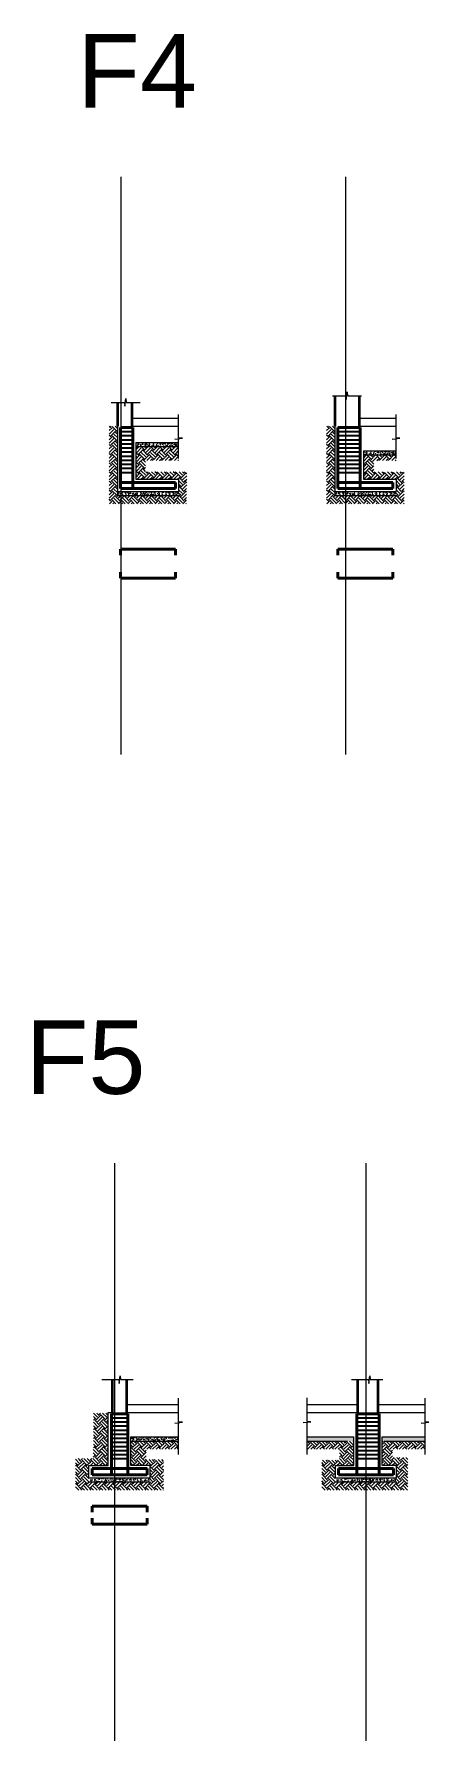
# Model space of a CAD drawing. Header units: millimetres. Extents: x 1130 to 2176, y -195 to 376.
# Drawn here: x 1808.38 to 1818.05, y 149.5 to 191.32 of the extents above; entities that cross this region are included whole.
import ezdxf

# ---------------------------------------------------------------- set-up
doc = ezdxf.new("R2010")
doc.units = ezdxf.units.MM
doc.linetypes.add('CENTER2', pattern=[28.575, 19.05, -3.175, 3.175, -3.175])
doc.linetypes.add('DASHED', pattern=[0.75, 0.5, -0.25])
for name, color, linetype, lineweight in [('EDIS-BORDE DE LOSA', 3, 'Continuous', 9), ('EDIS-COLUMNAS SOTANO', 7, 'Continuous', 40), ('EDIS-CONCRETO BAJA RESIST', 8, 'Continuous', 9), ('EDIS-EJES COLUMNAS', 9, 'CENTER2', 15), ('EDIS-LIGADURAS', 3, 'Continuous', 25), ('EDIS-PL-DIMENSION', 8, 'Continuous', 13), ('EDIS-REFUERZOS DETALLES', 7, 'Continuous', 40), ('EDIS-TIERRA', 8, 'Continuous', 13), ('EDIS-VIGAS RIOSTRAS', 6, 'Continuous', 13), ('EDIS-ZAPATAS-F-1', 4, 'Continuous', 20), ('Est-PL-DIMENSION', 8, 'Continuous', 13), ('G-ANNO-TEXT', 5, 'Continuous', 9)]:
    doc.layers.add(name, color=color, linetype=linetype, lineweight=lineweight)
doc.styles.add('Arial_1', font='arial.ttf', dxfattribs={"height": 0.2})
pattern_1 = [(50, (-0.44879, -43.70323), (0.123885575, -0.010838578), [0.012954, -0.142494]), (355, (-0.44879, -43.70323), (-0.023965527, 0.129918655), [0.0103632, -0.113995597]), (100.451445, (-0.43847, -43.70413), (0.099920048, 0.119080071), [0.011009206, -0.121101366]), (46.1842, (-0.4488, -43.66869), (0.184333748, -0.028588783), [0.019431, -0.213741]), (96.635558, (-0.43343, -43.67107), (0.161434811, 0.168249765), [0.016513816, -0.181652214]), (351.184151, (-0.4488, -43.66869), (0.161434811, 0.168249765), [0.015544778, -0.170992618]), (21, (-0.43152, -43.67732), (0.103097786, -0.069540335), [0.012954, -0.142494]), (326, (-0.43152, -43.67732), (0.042025379, 0.125247817), [0.0103632, -0.1139952]), (71.451445, (-0.42293, -43.68312), (0.145123165, 0.055707483), [0.011009206, -0.121101158]), (37.5, (-0.448793, -43.70323), (0.0021002502, 0.0574974264), [0, -0.11261344, 0, -0.1157224, 0, -0.114427]), (7.5, (-0.44879, -43.70323), (0.0454373705, 0.0681227909), [0, -0.06597904, 0, -0.11002264, 0, -0.0436118]), (327.5, (-0.48731, -43.70323), (0.0922016047, -0.0038955459), [0, -0.04318, 0, -0.1347216, 0, -0.1787652]), (317.5, (-0.50458, -43.70323), (0.1007278433, 0.017290014), [0, -0.056134, 0, -0.08946896, 0, -0.1269492])]
pattern_2 = [(50, (4.7757, -67.86901), (0.123885575, -0.010838578), [0.012954, -0.142494]), (355, (4.7757, -67.86901), (-0.023965527, 0.129918655), [0.0103632, -0.113995597]), (100.451445, (4.78602, -67.86992), (0.099920048, 0.119080071), [0.011009206, -0.121101366]), (46.1842, (4.7757, -67.83447), (0.184333748, -0.028588783), [0.019431, -0.213741]), (96.635558, (4.79106, -67.83685), (0.161434811, 0.168249765), [0.016513816, -0.181652214]), (351.184151, (4.7757, -67.83447), (0.161434811, 0.168249765), [0.015544778, -0.170992618]), (21, (4.79297, -67.8431), (0.103097786, -0.069540335), [0.012954, -0.142494]), (326, (4.79297, -67.8431), (0.042025379, 0.125247817), [0.0103632, -0.1139952]), (71.451445, (4.80156, -67.8489), (0.145123165, 0.055707483), [0.011009206, -0.121101158]), (37.5, (4.7757, -67.86901), (0.0021002502, 0.0574974264), [0, -0.11261344, 0, -0.1157224, 0, -0.114427]), (7.5, (4.7757, -67.86901), (0.0454373705, 0.0681227909), [0, -0.06597904, 0, -0.11002264, 0, -0.0436118]), (327.5, (4.73718, -67.86901), (0.0922016047, -0.0038955459), [0, -0.04318, 0, -0.1347216, 0, -0.1787652]), (317.5, (4.71991, -67.86901), (0.1007278433, 0.017290014), [0, -0.056134, 0, -0.08946896, 0, -0.1269492])]

msp = doc.modelspace()

# ---------------------------------------------------------------- hatches: boundary and pattern name
at = {"layer": 'EDIS-CONCRETO BAJA RESIST'}
h = msp.add_hatch(dxfattribs=at)
h.set_pattern_fill('AR-CONC', color=256, scale=0.00068)
h.set_pattern_definition([(50, (-5.77508, -43.50323), (0.123885575, -0.010838578), [0.012954, -0.142494]), (355, (-5.77508, -43.50323), (-0.023965527, 0.129918655), [0.0103632, -0.113995597]), (100.451445, (-5.76475, -43.50413), (0.099920048, 0.119080071), [0.011009206, -0.121101366]), (46.1842, (-5.77508, -43.46869), (0.184333748, -0.028588783), [0.019431, -0.213741]), (96.635558, (-5.75972, -43.47107), (0.161434811, 0.168249765), [0.016513816, -0.181652214]), (351.184151, (-5.77508, -43.46869), (0.161434811, 0.168249765), [0.015544778, -0.170992618]), (21, (-5.75781, -43.47732), (0.103097786, -0.069540335), [0.012954, -0.142494]), (326, (-5.7578, -43.47732), (0.042025379, 0.125247817), [0.0103632, -0.1139952]), (71.451445, (-5.74921, -43.48312), (0.145123165, 0.055707483), [0.011009206, -0.121101158]), (37.5, (-5.77508, -43.50323), (0.0021002502, 0.0574974264), [0, -0.11261344, 0, -0.1157224, 0, -0.114427]), (7.5, (-5.77508, -43.50323), (0.0454373705, 0.0681227909), [0, -0.06597904, 0, -0.11002264, 0, -0.0436118]), (327.5, (-5.813595, -43.50323), (0.0922016047, -0.0038955459), [0, -0.04318, 0, -0.1347216, 0, -0.1787652]), (317.5, (-5.83087, -43.50323), (0.1007278433, 0.017290014), [0, -0.056134, 0, -0.08946896, 0, -0.1269492])])
h.paths.add_polyline_path([(1811.916, 181.31), (1810.865, 181.31), (1810.865, 181.21), (1811.916, 181.21)])
h = msp.add_hatch(dxfattribs=at)
h.set_pattern_fill('AR-CONC', color=256, scale=0.00068)
h.set_pattern_definition(pattern_1)
h.paths.add_polyline_path([(1817.243, 181.11), (1816.441, 181.11), (1816.441, 181.01), (1817.243, 181.01)])
h = msp.add_hatch(dxfattribs=at)
h.set_pattern_fill('AR-CONC', color=256, scale=0.00068)
h.set_pattern_definition([(50, (-5.77508, -43.70323), (0.123885575, -0.010838578), [0.012954, -0.142494]), (355, (-5.77508, -43.70323), (-0.023965527, 0.129918655), [0.0103632, -0.113995597]), (100.451445, (-5.76475, -43.70413), (0.099920048, 0.119080071), [0.011009206, -0.121101366]), (46.1842, (-5.77508, -43.66869), (0.184333748, -0.028588783), [0.019431, -0.213741]), (96.635558, (-5.75972, -43.67107), (0.161434811, 0.168249765), [0.016513816, -0.181652214]), (351.184151, (-5.77508, -43.66869), (0.161434811, 0.168249765), [0.015544778, -0.170992618]), (21, (-5.75781, -43.67732), (0.103097786, -0.069540335), [0.012954, -0.142494]), (326, (-5.7578, -43.67732), (0.042025379, 0.125247817), [0.0103632, -0.1139952]), (71.451445, (-5.74921, -43.68312), (0.145123165, 0.055707483), [0.011009206, -0.121101158]), (37.5, (-5.77508, -43.70323), (0.0021002502, 0.0574974264), [0, -0.11261344, 0, -0.1157224, 0, -0.114427]), (7.5, (-5.77508, -43.70323), (0.0454373705, 0.0681227909), [0, -0.06597904, 0, -0.11002264, 0, -0.0436118]), (327.5, (-5.813595, -43.70323), (0.0922016047, -0.0038955459), [0, -0.04318, 0, -0.1347216, 0, -0.1787652]), (317.5, (-5.83087, -43.70323), (0.1007278433, 0.017290014), [0, -0.056134, 0, -0.08946896, 0, -0.1269492])])
h.paths.add_polyline_path([(1811.914, 180.11), (1810.615, 180.11), (1810.615, 180.01), (1811.914, 180.01)])
h.paths.add_polyline_path([(1810.615, 180.11), (1810.415, 180.11), (1810.415, 180.01), (1810.615, 180.01)])
h = msp.add_hatch(dxfattribs=at)
h.set_pattern_fill('AR-CONC', color=256, scale=0.00068)
h.set_pattern_definition(pattern_1)
h.paths.add_polyline_path([(1817.24, 180.11), (1815.941, 180.11), (1815.941, 180.01), (1817.24, 180.01)])
h.paths.add_polyline_path([(1815.941, 180.11), (1815.741, 180.11), (1815.741, 180.01), (1815.941, 180.01)])
h = msp.add_hatch(dxfattribs=at)
h.set_pattern_fill('AR-CONC', color=256, scale=0.00068)
h.paths.add_polyline_path([(1810.743, 156.945), (1810.743, 156.845), (1811.915, 156.845), (1811.915, 156.945)])
h = msp.add_hatch(dxfattribs=at)
h.set_pattern_fill('AR-CONC', color=256, scale=0.00068)
h.set_pattern_definition(pattern_2)
h.paths.add_polyline_path([(1816.205, 156.845), (1816.205, 156.945), (1815.061, 156.945), (1815.061, 156.845)])
h.paths.add_polyline_path([(1816.905, 156.945), (1816.905, 156.845), (1817.952, 156.845), (1817.952, 156.945)])
h = msp.add_hatch(dxfattribs=at)
h.set_pattern_fill('AR-CONC', color=256, scale=0.00068)
h.set_pattern_definition([(50, (-1.26106, -67.86901), (0.123885575, -0.010838578), [0.012954, -0.142494]), (355, (-1.26106, -67.86901), (-0.023965527, 0.129918655), [0.0103632, -0.113995597]), (100.451445, (-1.25073, -67.86992), (0.099920048, 0.119080071), [0.011009206, -0.121101366]), (46.1842, (-1.26106, -67.83447), (0.184333748, -0.028588783), [0.019431, -0.213741]), (96.635558, (-1.2457, -67.83685), (0.161434811, 0.168249765), [0.016513816, -0.181652214]), (351.184151, (-1.26106, -67.83447), (0.161434811, 0.168249765), [0.015544778, -0.170992618]), (21, (-1.24379, -67.8431), (0.103097786, -0.069540335), [0.012954, -0.142494]), (326, (-1.24379, -67.8431), (0.042025379, 0.125247817), [0.0103632, -0.1139952]), (71.451445, (-1.2352, -67.8489), (0.145123165, 0.055707483), [0.011009206, -0.121101158]), (37.5, (-1.261058, -67.86901), (0.0021002502, 0.0574974264), [0, -0.11261344, 0, -0.1157224, 0, -0.114427]), (7.5, (-1.26106, -67.86901), (0.0454373705, 0.0681227909), [0, -0.06597904, 0, -0.11002264, 0, -0.0436118]), (327.5, (-1.299574, -67.86901), (0.0922016047, -0.0038955459), [0, -0.04318, 0, -0.1347216, 0, -0.1787652]), (317.5, (-1.31685, -67.86901), (0.1007278433, 0.017290014), [0, -0.056134, 0, -0.08946896, 0, -0.1269492])])
h.paths.add_polyline_path([(1810.468, 155.945), (1809.72, 155.944), (1809.72, 155.844), (1810.468, 155.845)])
h.paths.add_polyline_path([(1811.216, 155.945), (1810.468, 155.945), (1810.468, 155.845), (1811.216, 155.845)])
h = msp.add_hatch(dxfattribs=at)
h.set_pattern_fill('AR-CONC', color=256, scale=0.00068)
h.set_pattern_definition(pattern_2)
h.paths.add_polyline_path([(1816.505, 155.945), (1815.756, 155.944), (1815.756, 155.844), (1816.505, 155.845)])
h.paths.add_polyline_path([(1817.253, 155.945), (1816.505, 155.945), (1816.505, 155.845), (1817.253, 155.845)])
at = {"layer": 'EDIS-PL-DIMENSION'}
h = msp.add_hatch(dxfattribs=at)
h.set_pattern_fill('EARTH', color=256, scale=0.025, angle=45)
h.set_pattern_definition([(45, (-5.77508, -43.70323), (0, 0.224506403), [0.15875, -0.15875]), (45, (-5.81717, -43.66113), (0, 0.224506403), [0.15875, -0.15875]), (45, (-5.85927, -43.61904), (0, 0.224506403), [0.15875, -0.15875]), (135, (-5.85927, -43.59098), (-0.224506403, 0), [0.15875, -0.15875]), (135, (-5.81717, -43.54888), (-0.224506403, 0), [0.15875, -0.15875]), (135, (-5.77508, -43.50679), (-0.224506403, 0), [0.15875, -0.15875])])
h.paths.add_polyline_path([(1810.615, 180.01), (1810.415, 180.01), (1810.415, 180.11), (1810.415, 181.71), (1810.215, 181.71), (1810.215, 179.81), (1810.615, 179.81)])
h.paths.add_polyline_path([(1812.114, 180.595), (1811.107, 180.595), (1811.103, 180.871), (1811.916, 180.871), (1811.915, 181.21), (1810.864, 181.21), (1810.865, 180.41), (1811.915, 180.41), (1811.915, 180.02), (1811.915, 180.01), (1810.615, 180.01), (1810.615, 179.81), (1812.11, 179.81)])
h = msp.add_hatch(dxfattribs=at)
h.set_pattern_fill('EARTH', color=256, scale=0.025, angle=45)
h.set_pattern_definition([(45, (-0.4488, -43.70323), (0, 0.224506403), [0.15875, -0.15875]), (45, (-0.49089, -43.66113), (0, 0.224506403), [0.15875, -0.15875]), (45, (-0.53298, -43.61904), (0, 0.224506403), [0.15875, -0.15875]), (135, (-0.53298, -43.59098), (-0.224506403, 0), [0.15875, -0.15875]), (135, (-0.49089, -43.54888), (-0.224506403, 0), [0.15875, -0.15875]), (135, (-0.4488, -43.50679), (-0.224506403, 0), [0.15875, -0.15875])])
h.paths.add_polyline_path([(1815.941, 180.01), (1815.741, 180.01), (1815.741, 180.11), (1815.741, 181.71), (1815.541, 181.71), (1815.541, 179.81), (1815.941, 179.81)])
h.paths.add_polyline_path([(1817.438, 180.591), (1816.7, 180.591), (1816.698, 180.871), (1817.243, 180.871), (1817.243, 181.01), (1816.441, 181.01), (1816.441, 180.41), (1817.241, 180.41), (1817.241, 180.02), (1817.241, 180.01), (1815.941, 180.01), (1815.941, 179.81), (1817.437, 179.81)])
at = {"layer": 'EDIS-TIERRA'}
h = msp.add_hatch(dxfattribs=at)
h.set_pattern_fill('EARTH', color=256, scale=0.025, angle=45)
h.set_pattern_definition([(45, (0, -91.92833), (0, 0.224506403), [0.15875, -0.15875]), (45, (-0.0421, -91.88624), (0, 0.224506403), [0.15875, -0.15875]), (45, (-0.08419, -91.84414), (0, 0.224506403), [0.15875, -0.15875]), (135, (-0.08419, -91.81608), (-0.224506403, 0), [0.15875, -0.15875]), (135, (-0.0421, -91.77398), (-0.224506403, 0), [0.15875, -0.15875]), (135, (0, -91.73189), (-0.224506403, 0), [0.15875, -0.15875])])
h.paths.add_polyline_path([(1810.193, 157.53), (1809.828, 157.53), (1809.828, 156.645), (1809.818, 156.645), (1809.818, 156.418), (1809.387, 156.418), (1809.387, 155.645), (1810.468, 155.645), (1810.468, 155.845), (1809.714, 155.845), (1809.718, 155.945), (1809.718, 156.245), (1810.193, 156.245)])
h.paths.add_polyline_path([(1811.544, 156.39), (1811.118, 156.39), (1811.118, 156.645), (1811.915, 156.645), (1811.915, 156.845), (1810.743, 156.845), (1810.743, 156.245), (1811.218, 156.245), (1811.218, 155.945), (1811.219, 155.842), (1810.468, 155.845), (1810.468, 155.645), (1811.544, 155.645)])
h = msp.add_hatch(dxfattribs=at)
h.set_pattern_fill('EARTH', color=256, scale=0.025, angle=45)
h.set_pattern_definition([(45, (6.03676, -91.92833), (0, 0.224506403), [0.15875, -0.15875]), (45, (5.99466, -91.88624), (0, 0.224506403), [0.15875, -0.15875]), (45, (5.95257, -91.84414), (0, 0.224506403), [0.15875, -0.15875]), (135, (5.95257, -91.81608), (-0.224506403, 0), [0.15875, -0.15875]), (135, (5.99466, -91.77398), (-0.224506403, 0), [0.15875, -0.15875]), (135, (6.03676, -91.73189), (-0.224506403, 0), [0.15875, -0.15875])])
h.paths.add_polyline_path([(1816.205, 156.845), (1815.061, 156.845), (1815.061, 156.645), (1815.855, 156.645), (1815.855, 156.38), (1815.422, 156.38), (1815.422, 155.645), (1816.505, 155.645), (1816.505, 155.845), (1815.751, 155.845), (1815.755, 155.945), (1815.755, 156.245), (1816.205, 156.245)])
h.paths.add_polyline_path([(1817.533, 156.444), (1817.155, 156.444), (1817.155, 156.645), (1817.952, 156.645), (1817.952, 156.845), (1816.905, 156.845), (1816.905, 156.245), (1817.255, 156.245), (1817.255, 155.945), (1817.255, 155.842), (1816.505, 155.845), (1816.505, 155.645), (1817.533, 155.645)])

# ---------------------------------------------------------------- linework, layer by layer
at = {"layer": 'EDIS-BORDE DE LOSA', "linetype": 'DASHED', "ltscale": 10}
for p, q in [((1810.765, 181.71), (1811.915, 181.71)), ((1816.341, 181.71), (1817.241, 181.71)), ((1810.643, 157.545), (1811.91, 157.545)), ((1815.063, 157.545), (1816.305, 157.545)), ((1816.805, 157.545), (1817.947, 157.545))]:
    msp.add_line(p, q, dxfattribs=at)
at = {"layer": 'EDIS-COLUMNAS SOTANO', "lineweight": 35}
for p, q in [((1815.741, 182.457), (1815.741, 181.71)), ((1816.341, 182.457), (1816.341, 181.71)), ((1810.415, 182.294), (1810.415, 181.71)), ((1810.765, 182.294), (1810.765, 181.71)), ((1810.293, 157.545), (1810.293, 158.353)), ((1810.643, 157.545), (1810.643, 158.353)), ((1816.305, 157.545), (1816.305, 158.353)), ((1816.805, 157.545), (1816.805, 158.353))]:
    msp.add_line(p, q, dxfattribs=at)
at = {"layer": 'EDIS-EJES COLUMNAS', "ltscale": 1.5}
for p, q in [((1810.503, 187.824), (1810.503, 173.665)), ((1816.001, 187.824), (1816.001, 173.665)), ((1810.343, 163.658), (1810.343, 149.499)), ((1816.505, 163.658), (1816.505, 149.499))]:
    msp.add_line(p, q, dxfattribs=at)
at = {"layer": 'EDIS-LIGADURAS'}
for p, q in [((1810.47, 181.58), (1810.81, 181.58)), ((1815.796, 181.58), (1816.386, 181.58)), ((1810.47, 181.48), (1810.81, 181.48)), ((1810.47, 181.38), (1810.81, 181.38)), ((1810.47, 181.28), (1810.81, 181.28)), ((1810.47, 181.18), (1810.81, 181.18)), ((1810.47, 181.08), (1810.81, 181.08)), ((1815.796, 181.48), (1816.386, 181.48)), ((1815.796, 181.38), (1816.386, 181.38)), ((1815.796, 181.28), (1816.386, 181.28)), ((1815.796, 181.18), (1816.386, 181.18)), ((1815.796, 181.08), (1816.386, 181.08)), ((1810.47, 180.98), (1810.81, 180.98)), ((1810.47, 180.88), (1810.81, 180.88)), ((1810.47, 180.78), (1810.81, 180.78)), ((1810.47, 180.68), (1810.81, 180.68)), ((1815.796, 180.98), (1816.386, 180.98)), ((1815.796, 180.88), (1816.386, 180.88)), ((1815.796, 180.78), (1816.386, 180.78)), ((1815.796, 180.68), (1816.386, 180.68)), ((1810.47, 180.58), (1810.81, 180.58)), ((1815.796, 180.58), (1816.386, 180.58)), ((1810.248, 157.415), (1810.688, 157.415)), ((1810.248, 157.315), (1810.688, 157.315)), ((1816.26, 157.415), (1816.85, 157.415)), ((1816.26, 157.315), (1816.85, 157.315)), ((1810.248, 157.215), (1810.688, 157.215)), ((1810.248, 157.115), (1810.688, 157.115)), ((1810.248, 157.015), (1810.688, 157.015)), ((1810.248, 156.915), (1810.688, 156.915)), ((1816.26, 157.215), (1816.85, 157.215)), ((1816.26, 157.115), (1816.85, 157.115)), ((1816.26, 157.015), (1816.85, 157.015)), ((1816.26, 156.915), (1816.85, 156.915)), ((1810.248, 156.815), (1810.688, 156.815)), ((1810.248, 156.715), (1810.688, 156.715)), ((1810.248, 156.615), (1810.688, 156.615)), ((1810.248, 156.515), (1810.688, 156.515)), ((1810.248, 156.415), (1810.688, 156.415)), ((1816.26, 156.815), (1816.85, 156.815)), ((1816.26, 156.715), (1816.85, 156.715)), ((1816.26, 156.615), (1816.85, 156.615)), ((1816.26, 156.515), (1816.85, 156.515)), ((1816.26, 156.415), (1816.85, 156.415))]:
    msp.add_line(p, q, dxfattribs=at)
at = {"layer": 'EDIS-PL-DIMENSION'}
for p, q in [((1810.865, 181.21), (1811.915, 181.21)), ((1816.441, 181.01), (1817.241, 181.01)), ((1810.415, 180.11), (1810.415, 180.01)), ((1810.415, 180.01), (1811.916, 180.01)), ((1815.741, 180.11), (1815.741, 180.01)), ((1815.741, 180.01), (1817.242, 180.01)), ((1810.743, 156.845), (1811.915, 156.845)), ((1815.061, 156.845), (1816.055, 156.845)), ((1816.955, 156.845), (1817.952, 156.845)), ((1809.722, 155.845), (1811.219, 155.845)), ((1815.759, 155.845), (1817.255, 155.845))]:
    msp.add_line(p, q, dxfattribs=at)
at = {"layer": 'EDIS-REFUERZOS DETALLES'}
for p, q in [((1810.49, 181.68), (1810.49, 180.185)), ((1810.49, 181.68), (1810.79, 181.68)), ((1810.79, 181.68), (1810.79, 180.185)), ((1815.816, 181.68), (1815.816, 180.185)), ((1815.816, 181.68), (1816.366, 181.68)), ((1816.366, 181.68), (1816.366, 180.185)), ((1811.84, 180.335), (1810.49, 180.335)), ((1811.84, 180.335), (1811.84, 180.185)), ((1817.166, 180.335), (1815.816, 180.335)), ((1817.166, 180.335), (1817.166, 180.185)), ((1810.49, 180.185), (1811.84, 180.185)), ((1815.816, 180.185), (1817.166, 180.185)), ((1810.49, 178.701), (1811.84, 178.701)), ((1810.49, 178.701), (1810.49, 178.551)), ((1811.84, 178.701), (1811.84, 178.551)), ((1815.816, 178.701), (1817.166, 178.701)), ((1815.816, 178.701), (1815.816, 178.551)), ((1817.166, 178.701), (1817.166, 178.551)), ((1810.49, 178.135), (1810.49, 177.985)), ((1810.49, 177.985), (1811.84, 177.985)), ((1811.84, 178.135), (1811.84, 177.985)), ((1815.816, 178.135), (1815.816, 177.985)), ((1815.816, 177.985), (1817.166, 177.985)), ((1817.166, 178.135), (1817.166, 177.985)), ((1810.268, 156.02), (1810.268, 157.515)), ((1810.268, 157.515), (1810.668, 157.515)), ((1810.668, 156.02), (1810.668, 157.515)), ((1816.28, 156.02), (1816.28, 157.515)), ((1816.28, 157.515), (1816.83, 157.515)), ((1816.83, 156.02), (1816.83, 157.515)), ((1809.793, 156.17), (1811.143, 156.17)), ((1809.793, 156.17), (1809.793, 156.02)), ((1809.793, 156.02), (1811.143, 156.02)), ((1811.143, 156.02), (1811.143, 156.17)), ((1815.83, 156.17), (1815.83, 156.02)), ((1815.83, 156.17), (1817.18, 156.17)), ((1815.83, 156.02), (1817.18, 156.02)), ((1817.18, 156.02), (1817.18, 156.17)), ((1809.793, 155.25), (1811.143, 155.25)), ((1809.793, 155.25), (1809.793, 155.1)), ((1811.143, 155.25), (1811.143, 155.1)), ((1809.793, 154.956), (1809.793, 154.806)), ((1809.793, 154.806), (1811.143, 154.806)), ((1811.143, 154.956), (1811.143, 154.806))]:
    msp.add_line(p, q, dxfattribs=at)
at = {"layer": 'EDIS-REFUERZOS DETALLES', "linetype": 'ByBlock', "const_width": 0.02}
for points in [[(1810.497, 180.321, 1), (1810.512, 180.321, 1)], [(1810.647, 180.321, 1), (1810.662, 180.321, 1)], [(1810.797, 180.321, 1), (1810.812, 180.321, 1)], [(1810.947, 180.321, 1), (1810.962, 180.321, 1)], [(1811.128, 180.321, 1), (1811.143, 180.321, 1)], [(1811.29, 180.321, 1), (1811.305, 180.321, 1)], [(1811.472, 180.321, 1), (1811.487, 180.321, 1)], [(1811.644, 180.321, 1), (1811.659, 180.321, 1)], [(1811.814, 180.321, 1), (1811.829, 180.321, 1)], [(1815.823, 180.321, 1), (1815.838, 180.321, 1)], [(1815.973, 180.321, 1), (1815.988, 180.321, 1)], [(1816.123, 180.321, 1), (1816.138, 180.321, 1)], [(1816.273, 180.321, 1), (1816.288, 180.321, 1)], [(1816.454, 180.321, 1), (1816.469, 180.321, 1)], [(1816.616, 180.321, 1), (1816.631, 180.321, 1)], [(1816.798, 180.321, 1), (1816.813, 180.321, 1)], [(1816.971, 180.321, 1), (1816.986, 180.321, 1)], [(1817.14, 180.321, 1), (1817.155, 180.321, 1)], [(1810.497, 180.201, 1), (1810.512, 180.201, 1)], [(1810.647, 180.201, 1), (1810.662, 180.201, 1)], [(1810.797, 180.201, 1), (1810.812, 180.201, 1)], [(1810.947, 180.201, 1), (1810.962, 180.201, 1)], [(1811.128, 180.201, 1), (1811.143, 180.201, 1)], [(1811.29, 180.201, 1), (1811.305, 180.201, 1)], [(1811.472, 180.201, 1), (1811.487, 180.201, 1)], [(1811.644, 180.201, 1), (1811.659, 180.201, 1)], [(1811.814, 180.201, 1), (1811.829, 180.201, 1)], [(1815.823, 180.201, 1), (1815.838, 180.201, 1)], [(1815.973, 180.201, 1), (1815.988, 180.201, 1)], [(1816.123, 180.201, 1), (1816.138, 180.201, 1)], [(1816.273, 180.201, 1), (1816.288, 180.201, 1)], [(1816.454, 180.201, 1), (1816.469, 180.201, 1)], [(1816.616, 180.201, 1), (1816.631, 180.201, 1)], [(1816.798, 180.201, 1), (1816.813, 180.201, 1)], [(1816.971, 180.201, 1), (1816.986, 180.201, 1)], [(1817.14, 180.201, 1), (1817.155, 180.201, 1)], [(1809.801, 156.155, 1), (1809.816, 156.155, 1)], [(1809.801, 156.035, 1), (1809.816, 156.035, 1)], [(1809.951, 156.155, 1), (1809.966, 156.155, 1)], [(1809.951, 156.035, 1), (1809.966, 156.035, 1)], [(1810.101, 156.155, 1), (1810.116, 156.155, 1)], [(1810.101, 156.035, 1), (1810.116, 156.035, 1)], [(1810.251, 156.155, 1), (1810.266, 156.155, 1)], [(1810.251, 156.035, 1), (1810.266, 156.035, 1)], [(1810.431, 156.155, 1), (1810.446, 156.155, 1)], [(1810.431, 156.035, 1), (1810.446, 156.035, 1)], [(1810.594, 156.155, 1), (1810.609, 156.155, 1)], [(1810.594, 156.035, 1), (1810.609, 156.035, 1)], [(1810.776, 156.155, 1), (1810.791, 156.155, 1)], [(1810.776, 156.035, 1), (1810.791, 156.035, 1)], [(1810.948, 156.155, 1), (1810.963, 156.155, 1)], [(1810.948, 156.035, 1), (1810.963, 156.035, 1)], [(1811.118, 156.155, 1), (1811.133, 156.155, 1)], [(1811.118, 156.035, 1), (1811.133, 156.035, 1)], [(1815.837, 156.155, 1), (1815.852, 156.155, 1)], [(1815.837, 156.035, 1), (1815.852, 156.035, 1)], [(1815.987, 156.155, 1), (1816.002, 156.155, 1)], [(1815.987, 156.035, 1), (1816.002, 156.035, 1)], [(1816.137, 156.155, 1), (1816.152, 156.155, 1)], [(1816.137, 156.035, 1), (1816.152, 156.035, 1)], [(1816.287, 156.155, 1), (1816.302, 156.155, 1)], [(1816.287, 156.035, 1), (1816.302, 156.035, 1)], [(1816.468, 156.155, 1), (1816.483, 156.155, 1)], [(1816.468, 156.035, 1), (1816.483, 156.035, 1)], [(1816.631, 156.155, 1), (1816.646, 156.155, 1)], [(1816.631, 156.035, 1), (1816.646, 156.035, 1)], [(1816.813, 156.155, 1), (1816.828, 156.155, 1)], [(1816.813, 156.035, 1), (1816.828, 156.035, 1)], [(1816.985, 156.155, 1), (1817, 156.155, 1)], [(1816.985, 156.035, 1), (1817, 156.035, 1)], [(1817.154, 156.155, 1), (1817.169, 156.155, 1)], [(1817.154, 156.035, 1), (1817.169, 156.035, 1)]]:
    msp.add_lwpolyline(points, format="xyb", close=True, dxfattribs=at)
at = {"layer": 'EDIS-VIGAS RIOSTRAS'}
for p, q in [((1810.765, 181.91), (1811.915, 181.91)), ((1816.341, 181.91), (1817.241, 181.91)), ((1810.865, 181.31), (1811.915, 181.31)), ((1816.441, 181.11), (1817.241, 181.11)), ((1810.643, 157.745), (1811.91, 157.745)), ((1815.063, 157.745), (1816.305, 157.745)), ((1816.805, 157.745), (1817.947, 157.745)), ((1810.193, 157.545), (1810.293, 157.545)), ((1810.743, 156.945), (1811.915, 156.945)), ((1815.061, 156.945), (1816.205, 156.945)), ((1816.905, 156.945), (1817.952, 156.945))]:
    msp.add_line(p, q, dxfattribs=at)
at = {"layer": 'EDIS-ZAPATAS-F-1', "color": 3}
for p, q in [((1810.415, 181.71), (1810.415, 180.11)), ((1815.741, 181.71), (1815.741, 180.11)), ((1810.865, 181.31), (1810.865, 180.41)), ((1816.441, 181.11), (1816.441, 180.41)), ((1810.865, 180.41), (1811.915, 180.41)), ((1811.915, 180.41), (1811.915, 180.11)), ((1816.441, 180.41), (1817.241, 180.41)), ((1817.241, 180.41), (1817.241, 180.11)), ((1810.415, 180.11), (1811.915, 180.11)), ((1815.741, 180.11), (1817.241, 180.11)), ((1810.193, 156.245), (1810.193, 157.545)), ((1810.743, 156.245), (1810.743, 156.945)), ((1816.205, 156.245), (1816.205, 156.945)), ((1816.905, 156.245), (1816.905, 156.945)), ((1809.718, 155.945), (1809.718, 156.245)), ((1809.718, 156.245), (1810.193, 156.245)), ((1811.218, 156.245), (1810.743, 156.245)), ((1811.218, 155.945), (1811.218, 156.245)), ((1815.755, 155.945), (1815.755, 156.245)), ((1815.755, 156.245), (1816.205, 156.245)), ((1817.255, 156.245), (1816.905, 156.245)), ((1817.255, 155.945), (1817.255, 156.245)), ((1809.718, 155.945), (1811.218, 155.945)), ((1815.755, 155.945), (1817.255, 155.945))]:
    msp.add_line(p, q, dxfattribs=at)
at = {"layer": 'Est-PL-DIMENSION'}
for points in [[(1810.261, 182.294), (1810.589, 182.294), (1810.595, 182.2), (1810.618, 182.388), (1810.626, 182.294), (1810.972, 182.294)], [(1815.689, 182.457), (1816.016, 182.457), (1816.023, 182.363), (1816.045, 182.551), (1816.054, 182.457), (1816.399, 182.457)], [(1811.916, 180.919), (1811.916, 181.386), (1811.823, 181.392), (1812.01, 181.415), (1811.916, 181.423), (1811.916, 181.999)], [(1817.243, 180.919), (1817.243, 181.386), (1817.149, 181.392), (1817.336, 181.415), (1817.243, 181.423), (1817.243, 181.999)], [(1810.033, 158.353), (1810.452, 158.353), (1810.458, 158.259), (1810.481, 158.446), (1810.489, 158.353), (1810.803, 158.353)], [(1816.15, 158.353), (1816.569, 158.353), (1816.576, 158.259), (1816.599, 158.446), (1816.607, 158.353), (1816.92, 158.353)], [(1811.915, 156.512), (1811.915, 157.279), (1811.822, 157.285), (1812.009, 157.308), (1811.915, 157.316), (1811.915, 157.893)], [(1815.061, 156.518), (1815.061, 157.29), (1814.967, 157.296), (1815.154, 157.319), (1815.061, 157.327), (1815.061, 157.904)], [(1817.952, 156.512), (1817.952, 157.279), (1817.858, 157.285), (1818.046, 157.308), (1817.952, 157.316), (1817.952, 157.893)]]:
    msp.add_lwpolyline(points, dxfattribs=at)

# ---------------------------------------------------------------- texts
at = {"layer": 'G-ANNO-TEXT', "color": 7, "char_height": 1.8, "width": 2.93123, "attachment_point": 1, "style": 'Arial_1'}
for s, insert in [('F4', (1809.43, 191.318)), ('F5', (1808.169, 167.152))]:
    msp.add_mtext(s, dxfattribs=dict(at, insert=insert))

doc.saveas('drawing.dxf')
